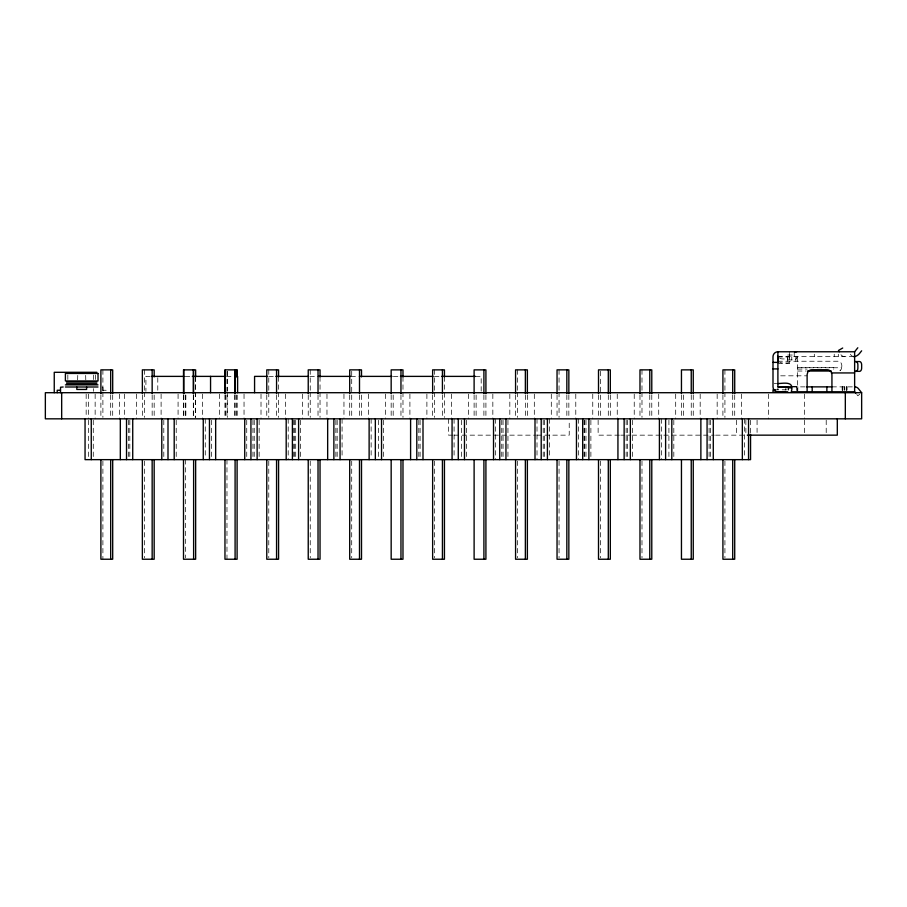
<?xml version="1.0" encoding="UTF-8"?>
<svg xmlns="http://www.w3.org/2000/svg" width="907" height="907" viewBox="0 0 907 907"><rect width="100%" height="100%" fill="white"/><g stroke="black" fill="none" stroke-linecap="round" stroke-linejoin="round"><path stroke-width="0.68" stroke-dasharray="4.54 3.4" d="M77.753 375.419L77.628 380.305M785.485 389.976L786.063 387.845M859.734 394.239L857.818 395.769L856.809 394.488M779.793 358.288A5.159 2.959 0 0 0 782.605 358.934L787.798 358.945M787.695 355.034L793.41 355.034A3.265 3.265 0 0 1 793.659 353.787M777.9 356.666L853.238 356.666M777.9 356.961L789.328 356.961L789.328 362.029A1.633 0.941 0 0 1 787.695 362.959L782.605 362.947A5.159 2.959 0 0 1 779.793 362.301M787.695 359.932L793.738 359.932A3.265 3.265 0 0 0 797.004 356.666M777.9 361.235L838.306 361.235C842.603 361.519 842.852 368.446 839.939 370.589A3.265 3.265 0 0 0 841.571 367.766L797.491 367.766M777.9 363.605L789.657 363.605L789.657 356.746M797.491 367.437L835.041 367.437A1.633 1.633 0 0 1 833.408 369.07M797.491 369.07L807.162 369.07M797.491 371.031L805.938 371.031M780.678 375.827L807.117 375.815M150.131 376.382L145.914 376.382L145.914 391.348M185.266 376.382L192.295 376.382M226.41 376.382L233.416 376.382M268.744 376.382L274.402 376.382M309.809 376.382L316.894 376.382M350.884 376.382L357.959 376.382M393.366 376.382L399.035 376.382M434.442 376.382L441.528 376.382M475.517 376.382L481.186 376.382L481.186 391.348M774.227 383.604L776.675 383.604M791.89 386.79L797.491 386.79M102.174 386.994L102.933 387.402L102.933 391.405M792.593 386.87L806.765 386.87M831.934 386.87L854.632 386.87M774.261 389.806L788.342 389.806M102.933 390.259L106.198 390.259M452.774 435.156L448.568 435.156L448.568 418.83M454.18 435.156L535.549 435.156M536.955 435.156L569.222 435.156L569.222 420.19M619.39 435.156L598.132 435.156L598.132 420.19M620.785 435.156L625.048 435.156M626.442 435.156L630.716 435.156M632.1 435.156L714.297 435.156M715.6 435.156L746.121 435.156M844.882 356.666L843.612 356.496A4.898 4.898 0 0 1 840.63 354.218M85.666 375.407L85.791 380.305M847.036 386.87L847.036 390.135M846.707 386.87L846.707 390.135M846.571 386.87L846.571 390.135M846.31 386.87L846.31 390.135M844.757 386.87L844.757 390.135M844.428 386.87L844.428 390.135M842.875 386.87L842.875 390.135M842.603 386.87L842.603 390.135M842.478 386.87L842.478 390.135M842.149 386.87L842.149 390.135M838.306 354.218L838.306 356.666M834.225 354.218L834.225 356.666M826.209 420.19L826.209 435.156M814.305 354.218L814.305 356.666M804.645 420.19L804.645 435.156M804.509 394.08L804.509 418.83M797.82 386.87L797.82 390.543M797.491 356.746L797.491 391.359M796.505 386.87L796.505 390.543M795.858 356.746L795.858 361.235M794.226 351.769L794.226 356.666M791.777 356.666L791.777 359.932M789.328 351.769L789.328 358.016A1.633 0.941 0 0 1 787.695 358.945M787.695 356.666L787.695 361.235M777.9 387.845L777.9 389.806M768.592 394.08L768.592 418.83M757.073 420.19L757.073 432.435M750.554 420.236L750.554 432.9M745.871 420.19L745.871 435.156M744.352 418.83L744.352 458.239M741.654 394.08L741.654 418.83M736.371 420.19L736.371 435.156M734.715 395.044L734.715 417.435M732.709 395.044L732.709 417.435M724.92 369.863L724.92 390.849M724.92 392.243L724.92 417.435M724.92 461.051L724.92 557.828M722.913 395.044L722.913 417.435M717.165 394.08L717.165 418.83M710.385 420.236L710.385 458.239M709.093 420.236L709.093 458.239M700.181 394.08L700.181 418.83M693.254 395.044L693.254 417.435M691.247 395.044L691.247 417.435M683.459 395.044L683.459 417.435M681.452 395.044L681.452 417.435M675.692 394.08L675.692 418.83M673.822 420.236L673.822 458.239M668.913 420.236L668.913 458.239M661.418 418.83L661.418 459.645M658.72 394.08L658.72 418.83M651.782 395.044L651.782 417.435M649.775 395.044L649.775 417.435M641.986 369.863L641.986 390.849M641.986 392.243L641.986 417.435M641.986 461.051L641.986 557.828M639.979 395.044L639.979 417.435M634.231 394.08L634.231 418.83M632.36 420.236L632.36 458.239M627.44 420.236L627.44 458.239M626.147 420.236L626.147 458.239M617.248 394.08L617.248 418.83M610.32 395.044L610.32 417.435M608.302 395.044L608.302 417.435M600.525 371.258L600.525 417.435M600.525 461.051L600.525 557.828M598.507 395.044L598.507 417.435M592.759 394.08L592.759 418.83M590.888 420.236L590.888 458.239M585.979 420.236L585.979 458.239M584.686 420.236L584.686 458.239M583.972 420.236L583.972 458.239M578.485 418.83L578.485 459.645M575.786 394.08L575.786 418.83M568.848 395.044L568.848 417.435M566.841 395.044L566.841 417.435M559.052 369.863L559.052 390.849M559.052 392.243L559.052 417.435M559.052 461.051L559.052 557.828M557.045 395.044L557.045 417.435M551.297 394.08L551.297 418.83M549.415 418.83L549.415 458.239M544.506 420.236L544.506 459.645M543.214 420.236L543.214 458.239M537.012 418.83L537.012 459.645M534.314 394.08L534.314 418.83M527.375 395.044L527.375 417.435M525.368 395.044L525.368 417.435M517.58 369.863L517.58 390.849M517.58 392.243L517.58 417.435M517.58 461.051L517.58 557.828M515.573 395.044L515.573 417.435M509.825 394.08L509.825 418.83M507.954 420.236L507.954 458.239M503.045 420.236L503.045 458.239M501.752 420.236L501.752 458.239M495.539 418.83L495.539 459.645M492.841 394.08L492.841 418.83M485.914 395.044L485.914 417.435M483.907 395.044L483.907 417.435M476.118 395.044L476.118 417.435M474.112 395.044L474.112 417.435M468.352 394.08L468.352 418.83M466.481 420.236L466.481 458.239M461.572 420.236L461.572 458.239M454.078 418.83L454.078 458.239M451.38 394.08L451.38 418.83M444.441 376.858L444.441 417.435M442.435 395.044L442.435 417.435M434.646 369.863L434.646 390.849M434.646 392.243L434.646 417.435M434.646 461.051L434.646 557.828M432.639 395.044L432.639 417.435M426.891 394.08L426.891 418.83M420.1 420.236L420.1 459.645M418.807 420.236L418.807 458.239M409.907 394.08L409.907 418.83M402.98 376.858L402.98 390.849M402.98 392.243L402.98 417.435M400.962 395.044L400.962 417.435M393.185 395.044L393.185 417.435M391.166 395.044L391.166 417.435M385.418 394.08L385.418 418.83M383.548 420.236L383.548 458.239M378.638 420.236L378.638 458.239M371.144 418.83L371.144 458.239M368.446 394.08L368.446 418.83M361.508 395.044L361.508 418.83M359.501 395.044L359.501 417.435M351.712 371.258L351.712 417.435M351.712 461.051L351.712 557.828M349.705 395.044L349.705 417.435M343.957 394.08L343.957 418.83M342.075 418.83L342.075 458.239M337.166 420.236L337.166 458.239M335.873 420.236L335.873 458.239M326.974 394.08L326.974 418.83M320.035 376.858L320.035 390.849M320.035 392.243L320.035 417.435M318.028 395.044L318.028 417.435M310.239 369.863L310.239 390.849M310.239 392.243L310.239 417.435M310.239 461.051L310.239 557.828M308.233 395.044L308.233 417.435M302.485 394.08L302.485 418.83M300.614 420.236L300.614 459.645M295.705 420.236L295.705 458.239M294.412 420.236L294.412 458.239M293.687 420.236L293.687 458.239M288.199 418.83L288.199 459.645M285.501 394.08L285.501 418.83M278.574 376.858L278.574 390.849M278.574 392.243L278.574 417.435M276.567 395.044L276.567 417.435M268.778 369.863L268.778 390.849M268.778 392.243L268.778 417.435M268.778 461.051L268.778 557.828M266.771 395.044L266.771 417.435M261.012 394.08L261.012 418.83M259.141 420.236L259.141 458.239M254.232 420.236L254.232 458.239M252.94 420.236L252.94 458.239M246.738 420.236L246.738 459.645M244.04 394.08L244.04 418.83M237.101 395.044L237.101 417.435M236.772 395.044L236.772 417.435M235.094 395.044L235.094 417.435M234.766 395.044L234.766 417.435M227.306 371.258L227.306 390.849M227.306 392.243L227.306 417.435M226.977 371.258L226.977 418.83M226.977 459.645L226.977 559.234M225.299 395.044L225.299 417.435M224.97 395.044L224.97 417.435M219.551 394.08L219.551 418.83M211.467 420.236L211.467 458.239M205.265 418.83L205.265 458.239M202.567 394.08L202.567 418.83M195.64 376.858L195.64 390.849M195.64 392.243L195.64 417.435M195.311 376.858L195.311 390.849M195.311 392.243L195.311 417.435M193.622 395.044L193.622 417.435M193.304 395.044L193.304 417.435M185.844 395.044L185.844 417.435M185.516 395.044L185.516 418.83M185.516 459.645L185.516 557.828M183.826 395.044L183.826 417.435M183.509 395.044L183.509 417.435M178.078 394.08L178.078 418.83M176.207 420.236L176.207 458.239M163.804 420.236L163.804 459.645M161.106 394.08L161.106 418.83M157.784 377.743L157.784 391.348M154.167 395.044L154.167 417.435M152.161 395.044L152.161 417.435M144.372 369.863L144.372 390.849M144.372 392.243L144.372 417.435M144.372 461.051L144.372 557.828M142.365 395.044L142.365 417.435M136.617 394.08L136.617 418.83M129.826 420.236L129.826 459.645M128.533 420.236L128.533 458.239M124.531 394.08L124.531 418.83M119.633 394.08L119.633 418.83M112.695 395.044L112.695 417.435M110.688 395.044L110.688 417.435M102.899 369.863L102.899 390.849M102.899 392.243L102.899 417.435M102.899 461.051L102.899 559.234M100.892 395.044L100.892 417.435M95.586 374.954L95.586 380.26M95.144 394.08L95.144 418.83M93.432 375.022L93.432 380.464M93.432 388.627L93.432 391.348M93.274 420.236L93.274 458.239M88.614 394.08L88.614 418.83M88.364 420.236L88.364 458.239M86.165 394.08L86.165 417.458M67.832 374.954L67.832 380.26M852.183 356.009A4.898 4.898 0 0 1 850.392 354.218"/><path stroke-width="1.36" d="M777.9 356.961L777.9 360.147A5.159 2.959 0 0 0 778.591 361.496M855.789 393.207L854.632 391.767L854.632 351.769L857.818 347.766M861.65 350.816L859.609 353.367A9.671 9.671 0 0 1 854.632 356.666A4.898 4.898 0 0 1 853.362 356.496M842.705 348.016L838.465 350.465L839.224 351.769M787.695 391.767L777.9 391.767A4.898 4.898 0 0 1 773.002 386.87L773.002 356.666A4.943 4.943 0 0 1 777.9 351.769L854.632 351.769M854.632 361.564L859.564 361.564A3.265 2.086 90 0 1 861.65 364.829L861.65 368.095A3.265 2.086 90 0 1 859.564 371.36L854.632 371.36M773.002 362.381L777.9 362.381M773.002 368.911L777.9 368.911M807.343 371.031L831.266 371.031M96.879 372.301L54.25 372.301L54.25 392.708M831.594 372.936L854.632 372.936M151.537 376.382L183.86 376.382M192.295 376.382L225.015 376.382M234.811 376.382L237.611 376.382L237.611 392.708M267.327 376.382L254.572 376.382L254.572 392.708M275.819 376.382L308.391 376.382M318.312 376.382L350.884 376.382M359.376 376.382L391.96 376.382M400.452 376.382L433.024 376.382M441.528 376.382L475.517 376.382M66.54 382.096L96.879 382.096M777.9 383.604C785.133 383.128 794.509 381.189 791.289 391.767L854.632 391.767M66.54 383.729L96.879 383.729M65.395 384.874L98.024 384.874M777.9 386.79L791.89 386.79M63.184 386.994L60.554 387.244L60.486 392.708M65.383 386.994L98.001 386.994M787.695 386.87L777.9 386.87L777.9 351.769M806.765 386.87L831.934 386.87M791.289 387.845L788.342 387.845L788.342 389.806M775.519 389.806L773.002 389.806L773.002 392.255L783.625 392.255A1.633 1.633 0 0 0 785.077 391.37M60.486 390.259L57.22 390.259L57.22 392.708M861.65 392.708L45.35 392.708L45.35 418.83L861.65 418.83L861.65 392.708L858.407 388.65A4.739 4.739 0 0 0 854.632 386.87M747.277 435.156L837.308 435.156L837.308 418.83M76.812 387.028L76.812 389.443L86.607 389.443L86.607 386.994M845.324 392.708L845.324 418.83M831.934 391.745L831.934 374.625L831.277 372.176A4.898 4.898 0 0 0 827.037 369.727L812.014 369.727A4.898 4.898 0 0 0 807.774 372.176L807.117 374.625L807.117 391.745M826.878 386.87L826.878 391.767M812.184 386.87L812.184 391.767M750.554 434.317L750.554 459.645L85.054 459.645L85.054 418.83M748.547 418.83L748.547 459.645M742.345 418.83L742.345 459.645M734.715 393.649L734.715 369.863L722.913 369.863L722.913 393.649M734.715 459.645L734.715 559.234L722.913 559.234L722.913 459.645M732.709 369.863L732.709 393.649M732.709 459.645L732.709 559.234M713.287 418.83L713.287 459.645M707.075 418.83L707.075 459.645M700.873 418.83L700.873 459.645M693.254 393.649L693.254 369.863L681.452 369.863L681.452 393.649M693.254 459.645L693.254 559.234L681.452 559.234L681.452 459.645M691.247 369.863L691.247 393.649M691.247 459.645L691.247 559.234M671.815 418.83L671.815 459.645M665.613 418.83L665.613 459.645M659.412 418.83L659.412 459.645M651.782 393.649L651.782 369.863L639.979 369.863L639.979 393.649M651.782 459.645L651.782 559.234L639.979 559.234L639.979 459.645M649.775 369.863L649.775 393.649M649.775 459.645L649.775 559.234M630.342 418.83L630.342 459.645M624.141 418.83L624.141 459.645M617.939 418.83L617.939 459.645M610.32 393.649L610.32 369.863L598.507 369.863L598.507 393.649M610.32 459.645L610.32 559.234L598.507 559.234L598.507 459.645M608.302 369.863L608.302 393.649M608.302 459.645L608.302 559.234M588.881 418.83L588.881 459.645M582.679 418.83L582.679 459.645M576.467 418.83L576.467 459.645M568.848 393.649L568.848 369.863L557.045 369.863L557.045 393.649M568.848 459.645L568.848 559.234L557.045 559.234L557.045 459.645M566.841 369.863L566.841 393.649M566.841 459.645L566.841 559.234M547.409 418.83L547.409 459.645M541.207 418.83L541.207 459.645M535.005 418.83L535.005 459.645M527.375 393.649L527.375 369.863L515.573 369.863L515.573 393.649M527.375 459.645L527.375 559.234L515.573 559.234L515.573 459.645M525.368 369.863L525.368 393.649M525.368 459.645L525.368 559.234M505.947 418.83L505.947 459.645M499.734 418.83L499.734 459.645M493.533 418.83L493.533 459.645M485.914 393.649L485.914 369.863L474.112 369.863L474.112 393.649M485.914 459.645L485.914 559.234L474.112 559.234L474.112 459.645M483.907 369.863L483.907 393.649M483.907 459.645L483.907 559.234M464.475 418.83L464.475 459.645M458.273 418.83L458.273 459.645M452.071 418.83L452.071 459.645M444.441 376.858L444.441 369.863L432.639 369.863L432.639 393.649M444.441 459.645L444.441 559.234L432.639 559.234L432.639 459.645M442.435 369.863L442.435 393.649M442.435 459.645L442.435 559.234M423.002 418.83L423.002 459.645M416.801 418.83L416.801 459.645M410.599 418.83L410.599 459.645M402.98 376.858L402.98 369.863L391.166 369.863L391.166 393.649M402.98 459.645L402.98 559.234L391.166 559.234L391.166 459.645M400.962 369.863L400.962 393.649M400.962 459.645L400.962 559.234M381.541 418.83L381.541 459.645M375.339 418.83L375.339 459.645M369.126 418.83L369.126 459.645M361.508 376.858L361.508 369.863L349.705 369.863L349.705 393.649M361.508 459.645L361.508 559.234L349.705 559.234L349.705 459.645M359.501 369.863L359.501 393.649M359.501 459.645L359.501 559.234M340.068 418.83L340.068 459.645M333.867 418.83L333.867 459.645M327.665 418.83L327.665 459.645M320.035 376.858L320.035 369.863L308.233 369.863L308.233 393.649M320.035 459.645L320.035 559.234L308.233 559.234L308.233 459.645M318.028 369.863L318.028 393.649M318.028 459.645L318.028 559.234M298.607 418.83L298.607 459.645M292.394 418.83L292.394 459.645M286.193 418.83L286.193 459.645M278.574 376.858L278.574 369.863L266.771 369.863L266.771 393.649M278.574 459.645L278.574 559.234L266.771 559.234L266.771 459.645M276.567 369.863L276.567 393.649M276.567 459.645L276.567 559.234M257.135 418.83L257.135 459.645M250.933 418.83L250.933 459.645M244.731 418.83L244.731 459.645M237.101 376.858L237.101 369.863L224.97 369.863L224.97 393.649M237.101 459.645L237.101 559.234L224.97 559.234L224.97 459.645M236.772 369.863L236.772 376.858M235.094 369.863L235.094 393.649M235.094 459.645L235.094 559.234M234.766 369.863L234.766 393.649M225.299 369.863L225.299 393.649M215.662 418.83L215.662 459.645M210.56 376.382L210.56 392.708M209.46 418.83L209.46 459.645M203.259 418.83L203.259 459.645M195.64 376.858L195.64 369.863L183.509 369.863L183.509 393.649M195.64 459.645L195.64 559.234L183.509 559.234L183.509 459.645M193.622 369.863L193.622 393.649M193.622 459.645L193.622 559.234M193.304 369.863L193.304 393.649M183.826 369.863L183.826 393.649M174.201 418.83L174.201 459.645M167.999 418.83L167.999 459.645M161.786 418.83L161.786 459.645M154.167 376.858L154.167 369.863L142.365 369.863L142.365 393.649M154.167 459.645L154.167 559.234L142.365 559.234L142.365 459.645M152.161 369.863L152.161 393.649M152.161 459.645L152.161 559.234M132.728 418.83L132.728 459.645M126.526 418.83L126.526 459.645M120.325 418.83L120.325 459.645M112.695 393.649L112.695 369.863L100.892 369.863L100.892 393.649M112.695 459.645L112.695 559.234L100.892 559.234L100.892 459.645M110.688 369.863L110.688 393.649M110.688 459.645L110.688 559.234M91.267 418.83L91.267 459.645M61.676 392.708L61.676 418.83M855.8 361.564A3.265 2.086 90 0 1 857.886 364.829L857.886 368.095A3.265 2.086 90 0 1 855.8 371.36M794.679 352.438A3.265 3.265 0 0 1 796.675 351.769M778.591 357.483A5.159 2.959 0 0 1 777.9 356.145M98.024 373.446L65.395 373.446L65.395 380.951L98.024 380.951L98.024 373.446"/></g></svg>
